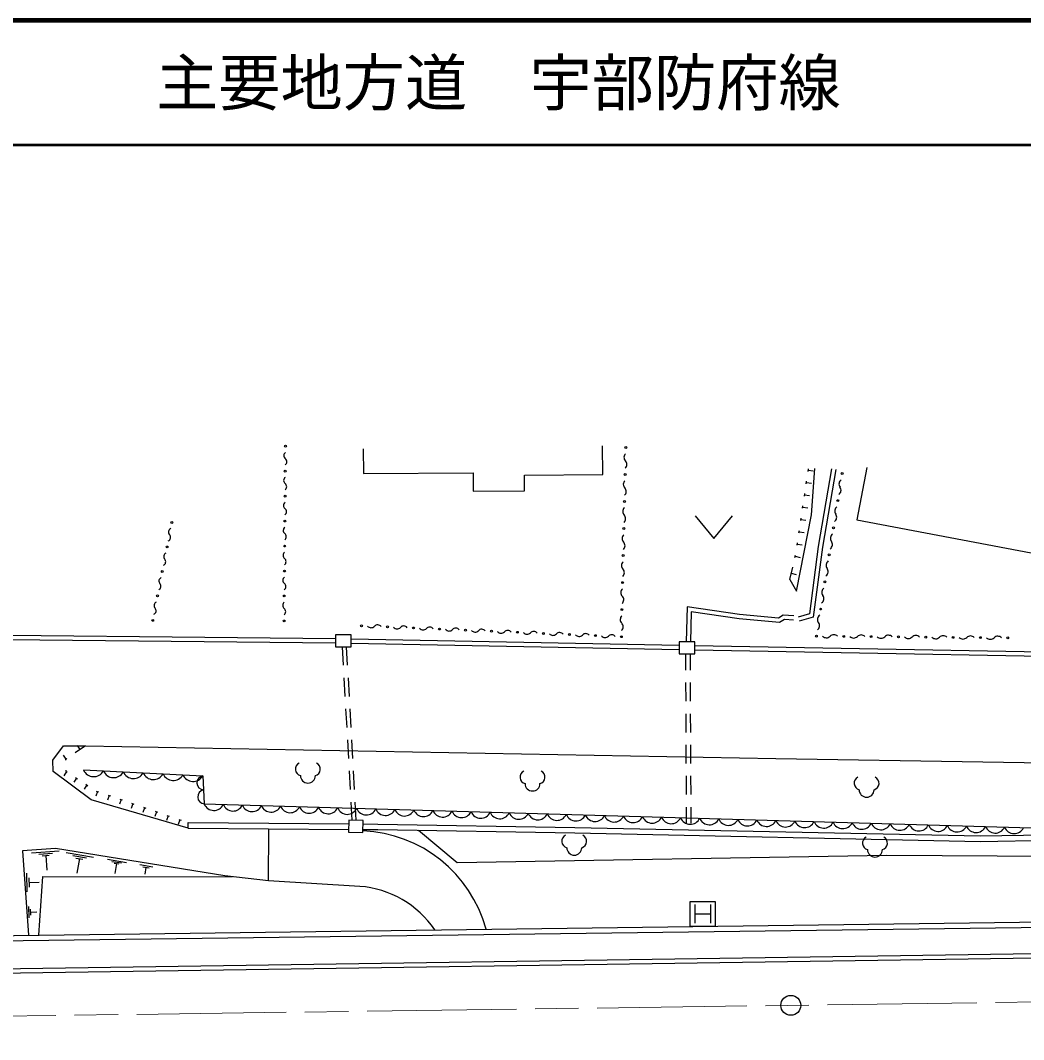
# Model space of a CAD drawing. Units: millimetres, scale not verified. Extents: x 40000 to 680000, y 20000 to 380000.
# Drawn here: x 205836 to 286428, y 298151 to 380000 of the extents above; entities that cross this region are included whole.
import ezdxf
from ezdxf.enums import TextEntityAlignment as Align

# ---------------------------------------------------------------- set-up
doc = ezdxf.new("R2010")
doc.units = ezdxf.units.MM
doc.header["$LTSCALE"] = 1000
doc.linetypes.add('CHAIN', pattern=[18.5, 12, -1.5, 3.5, -1.5])
for name, color, linetype, lineweight in [('M-BGD', 7, 'Continuous', 25), ('M-BMK', 2, 'CHAIN', 13), ('M-BMK-SRVR', 3, 'Continuous', 25), ('M-STR-STR1', 1, 'Continuous', 25), ('M-STR-STRC', 7, 'Continuous', 25), ('M-TTL', 2, 'Continuous', 140), ('M-TTL-LINE', 7, 'Continuous', 50)]:
    doc.layers.add(name, color=color, linetype=linetype, lineweight=lineweight)
doc.layers.add('M-TTL-TXT', color=7, linetype='Continuous')
doc.styles.add('ＭＳ ゴシック', font='')
doc.styles.get('ＭＳ ゴシック').set_extended_font_data('MS Gothic')

msp = doc.modelspace()

# ---------------------------------------------------------------- linework, layer by layer
at = {"layer": 'M-BGD'}
for p, q in [((233377, 345599), (233393, 343602)), ((252628, 343526), (252610, 345831)), ((269115, 343783), (269144, 343981)), ((269129, 343882), (269525, 343823)), ((273828, 344085), (273032, 339905)), ((233393, 343602), (242202, 343671)), ((242202, 343671), (242214, 342198)), ((246328, 343476), (252628, 343526)), ((246338, 342230), (246328, 343476)), ((268968, 342794), (268997, 342992)), ((242214, 342198), (246338, 342230)), ((268983, 342893), (269378, 342834)), ((268821, 341805), (268851, 342003)), ((268836, 341904), (269232, 341845)), ((268675, 340816), (268704, 341013)), ((268689, 340914), (269085, 340856)), ((260037, 340202), (261537, 338402)), ((261537, 338402), (263037, 340202)), ((268528, 339826), (268557, 340024)), ((268543, 339925), (268938, 339867)), ((273032, 339905), (288020, 337053)), ((268381, 338837), (268411, 339035)), ((268396, 338936), (268792, 338877)), ((268235, 337848), (268264, 338046)), ((268249, 337947), (268645, 337888)), ((268059, 336864), (268104, 337059)), ((268082, 336962), (268471, 336871)), ((267650, 335111), (267877, 336085)), ((267764, 335598), (268153, 335507)), ((267650, 335111), (268188, 334152)), ((258758, 329806), (232404, 330320)), ((258758, 329456), (232404, 329970)), ((231797, 328214), (231714, 329680)), ((232125, 328214), (232042, 329680)), ((259263, 329118), (259270, 327823)), ((259629, 329118), (259635, 327823)), ((231937, 325718), (231853, 327215)), ((232265, 325718), (232181, 327215)), ((259274, 326823), (259282, 325323)), ((259640, 326823), (259647, 325323)), ((232077, 323222), (231993, 324719)), ((232405, 323222), (232321, 324719)), ((259286, 324323), (259294, 322823)), ((259652, 324323), (259659, 322823)), ((211062, 321734), (210238, 321168)), ((210650, 321451), (210424, 321781)), ((232217, 320726), (232133, 322223)), ((232545, 320726), (232461, 322223)), ((259298, 321823), (259306, 320323)), ((259664, 321823), (259672, 320323)), ((209516, 320673), (209290, 321003)), ((209578, 320715), (209454, 320630)), ((209454, 320630), (209456, 320581)), ((209536, 319676), (209317, 319342)), ((209479, 319781), (209481, 319712)), ((209481, 319712), (209591, 319640)), ((232357, 318230), (232273, 319727)), ((232685, 318230), (232601, 319727)), ((259310, 319323), (259318, 317823)), ((259676, 319323), (259684, 317823)), ((210344, 319147), (210124, 318812)), ((210260, 319202), (210427, 319092)), ((211180, 318599), (210961, 318264)), ((211096, 318653), (211264, 318544)), ((212030, 318078), (211900, 317700)), ((211935, 318111), (212124, 318046)), ((212976, 317753), (212845, 317375)), ((212881, 317786), (213070, 317720)), ((213921, 317428), (213791, 317049)), ((213827, 317460), (214016, 317395)), ((214867, 317102), (214737, 316724)), ((214772, 317135), (214961, 317070)), ((215812, 316777), (215682, 316399)), ((215718, 316810), (215907, 316745)), ((232495, 315765), (232413, 317231)), ((232823, 315765), (232741, 317231)), ((259322, 316823), (259329, 315528)), ((259688, 316823), (259695, 315528)), ((216758, 316452), (216628, 316074)), ((216663, 316484), (216853, 316419)), ((217704, 316127), (217573, 315748)), ((217609, 316159), (217798, 316094)), ((218649, 315801), (218519, 315423)), ((218555, 315834), (218744, 315769)), ((219304, 315125), (219307, 315575)), ((206742, 313147), (208963, 313309)), ((207308, 313040), (208418, 313120)), ((207597, 312912), (208152, 312952)), ((207874, 312932), (207960, 311748)), ((209523, 313164), (211718, 312798)), ((210047, 312926), (211145, 312743)), ((210297, 312734), (210846, 312643)), ((210572, 312688), (210376, 311517)), ((212823, 312631), (214354, 312375)), ((213189, 312465), (213954, 312337)), ((213363, 312331), (213746, 312267)), ((213554, 312299), (213418, 311482)), ((215432, 312209), (216464, 312037)), ((215667, 312029), (216183, 311943)), ((215925, 311986), (215833, 311435)), ((206388, 310024), (206344, 311510)), ((206575, 310401), (206553, 311144)), ((225779, 310898), (222250, 311299)), ((206564, 310773), (207357, 310797)), ((206551, 307925), (206523, 308845)), ((206667, 308158), (206653, 308618)), ((206660, 308388), (207150, 308403))]:
    msp.add_line(p, q, dxfattribs=at)
for points in [[(231142, 329988), (194160, 330365), (189405, 337232), (188913, 345374)], [(231142, 330338), (194345, 330713), (189748, 337351), (189263, 345395)], [(268188, 334152), (269381, 340306), (269662, 344026)], [(270997, 343983), (269930, 337753), (269215, 332348), (268312, 332088)], [(271342, 343924), (270276, 337701), (269532, 332074), (268409, 331752)], [(267966, 332195), (267120, 332231), (266744, 331997), (263610, 332287), (259393, 332916), (259313, 330103)], [(267951, 331846), (267213, 331877), (266828, 331638), (263568, 331939), (259731, 332511), (259663, 330103)], [(314876, 328209), (301180, 329021), (260020, 329781)], [(314876, 327859), (301166, 328671), (260020, 329431)], [(219304, 315125), (211533, 317417), (208482, 319685), (208455, 320603), (209292, 321737), (211062, 321734)], [(211062, 321734), (266512, 320737), (299786, 320185), (364530, 319193), (376480, 318972)], [(210909, 319807), (220488, 319341), (220609, 317073), (287958, 315126)], [(219304, 315125), (225779, 315089), (232209, 315034)], [(219307, 315575), (225782, 315539), (232218, 315483)], [(233371, 315474), (234562, 315463), (250387, 315198), (282974, 314520), (288122, 314599)], [(233098, 310458), (225779, 310898), (225781, 315019)], [(233361, 315024), (234556, 315013), (250378, 314748), (282973, 314070), (288552, 314156)], [(237811, 314959), (240914, 312365), (275427, 312974), (288738, 312893)], [(222250, 311299), (208666, 313486), (205999, 313299), (206484, 306535)], [(207316, 306546), (207648, 311257), (222854, 311230)], [(67997, 301869), (185861, 303569), (298269, 305234), (339127, 306868), (372673, 308436), (393945, 309231), (419939, 309719)], [(68003, 301509), (185866, 303209), (298279, 304874), (339143, 306508), (372688, 308076), (393955, 308871), (419946, 309359)]]:
    msp.add_lwpolyline(points, dxfattribs=at)
for points in [[(231142, 329680), (232404, 329680), (232404, 330664), (231142, 330664)], [(258758, 329118), (260020, 329118), (260020, 330103), (258758, 330103)], [(232204, 314810), (233356, 314786), (233376, 315747), (232224, 315771)]]:
    msp.add_lwpolyline(points, close=True, dxfattribs=at)
for centre in [(227126, 345809), (254465, 345704), (227111, 343804), (254415, 343533), (271850, 343608), (227096, 341798), (254365, 341362), (271505, 341432), (218008, 339678), (227081, 339793), (254315, 339191), (271159, 339257), (217622, 337713), (227066, 337787), (254265, 337020), (270814, 337081), (217236, 335748), (227051, 335782), (254215, 334850), (270469, 334905), (216850, 333782), (227036, 333777), (254164, 332679), (270124, 332729), (216464, 331817), (227021, 331771), (233233, 331385), (235321, 331297), (237409, 331210), (239497, 331122), (241585, 331034), (243674, 330946), (245762, 330859), (247850, 330771), (249938, 330683), (252026, 330595), (254114, 330508), (254114, 330508), (269779, 330553), (269779, 330553), (271975, 330533), (274171, 330513), (276367, 330493), (278563, 330473), (280759, 330453), (282955, 330433), (285151, 330413)]:
    msp.add_circle(centre, 75, dxfattribs=at)
for centre, radius, start, end in [((227311, 345056), 315, 126.6905, 232.45008), ((226927, 344557), 315, 306.6905, 52.45008), ((254727, 344905), 406, 132.44954, 224.90448), ((254153, 344332), 406, 312.44954, 44.90448), ((227296, 343051), 315, 126.6905, 232.45008), ((254677, 342734), 406, 132.44954, 224.90448), ((272020, 342771), 424, 125.85253, 216.12313), ((226912, 342551), 315, 306.6905, 52.45008), ((254103, 342161), 406, 312.44954, 44.90448), ((271334, 342270), 424, 305.85253, 36.12313), ((227281, 341046), 315, 126.6905, 232.45008), ((226896, 340546), 315, 306.6905, 52.45008), ((254627, 340563), 406, 132.44954, 224.90448), ((271675, 340595), 424, 125.85253, 216.12313), ((254053, 339990), 406, 312.44954, 44.90448), ((270989, 340094), 424, 305.85253, 36.12313), ((218049, 338905), 314, 115.8884, 221.88552), ((227266, 339040), 315, 126.6905, 232.45008), ((217582, 338486), 314, 295.8884, 41.88552), ((226881, 338540), 315, 306.6905, 52.45008), ((254577, 338392), 406, 132.44954, 224.90448), ((254002, 337820), 406, 312.44954, 44.90448), ((270644, 337918), 424, 305.85253, 36.12313), ((271330, 338419), 424, 125.85253, 216.12313), ((217663, 336940), 314, 115.8884, 221.88552), ((227251, 337035), 315, 126.6905, 232.45008), ((217196, 336521), 314, 295.8884, 41.88552), ((226866, 336535), 315, 306.6905, 52.45008), ((254527, 336221), 406, 132.44954, 224.90448), ((270985, 336243), 424, 125.85253, 216.12313), ((253952, 335649), 406, 312.44954, 44.90448), ((270299, 335743), 424, 305.85253, 36.12313), ((216810, 334555), 314, 295.8884, 41.88552), ((217277, 334974), 314, 115.8884, 221.88552), ((227236, 335029), 315, 126.6905, 232.45008), ((226851, 334529), 315, 306.6905, 52.45008), ((254477, 334050), 406, 132.44954, 224.90448), ((270639, 334067), 424, 125.85253, 216.12313), ((216891, 333009), 314, 115.8884, 221.88552), ((227221, 333024), 315, 126.6905, 232.45008), ((253902, 333478), 406, 312.44954, 44.90448), ((269954, 333567), 424, 305.85253, 36.12313), ((216424, 332590), 314, 295.8884, 41.88552), ((226836, 332524), 315, 306.6905, 52.45008), ((254427, 331879), 406, 132.44954, 224.90448), ((253852, 331307), 406, 312.44954, 44.90448), ((269609, 331391), 424, 305.85253, 36.12313), ((270294, 331891), 424, 125.85253, 216.12313), ((234014, 331587), 360, 218.31051, 316.87755), ((234539, 331095), 360, 38.31051, 136.87755), ((236103, 331499), 360, 218.31051, 316.87755), ((236627, 331008), 360, 38.31051, 136.87755), ((238191, 331412), 360, 218.31051, 316.87755), ((238716, 330920), 360, 38.31051, 136.87755), ((240279, 331324), 360, 218.31051, 316.87755), ((240804, 330832), 360, 38.31051, 136.87755), ((242367, 331236), 360, 218.31051, 316.87755), ((242892, 330745), 360, 38.31051, 136.87755), ((244455, 331148), 360, 218.31051, 316.87755), ((244980, 330657), 360, 38.31051, 136.87755), ((246543, 331061), 360, 218.31051, 316.87755), ((247068, 330569), 360, 38.31051, 136.87755), ((248631, 330973), 360, 218.31051, 316.87755), ((249156, 330481), 360, 38.31051, 136.87755), ((251244, 330394), 360, 38.31051, 136.87755), ((250720, 330885), 360, 218.31051, 316.87755), ((252808, 330797), 360, 218.31051, 316.87755), ((253333, 330306), 360, 38.31051, 136.87755), ((270581, 330841), 420, 224.10226, 314.85127), ((271173, 330245), 420, 44.10226, 134.85127), ((272777, 330821), 420, 224.10226, 314.85127), ((273369, 330225), 420, 44.10226, 134.85127), ((274973, 330801), 420, 224.10226, 314.85127), ((275565, 330205), 420, 44.10226, 134.85127), ((277169, 330781), 420, 224.10226, 314.85127), ((277761, 330185), 420, 44.10226, 134.85127), ((279364, 330761), 420, 224.10226, 314.85127), ((279957, 330165), 420, 44.10226, 134.85127), ((281560, 330741), 420, 224.10226, 314.85127), ((282153, 330145), 420, 44.10226, 134.85127), ((283756, 330720), 420, 224.10226, 314.85127), ((284349, 330125), 420, 44.10226, 134.85127), ((228468, 319872), 536, 116.08703, 255.33416), ((229396, 319872), 536, 284.66584, 63.91297), ((211726, 320156), 889, 203.15202, 331.28026), ((213322, 320078), 889, 203.15202, 331.28026), ((214919, 320001), 889, 203.15202, 331.28026), ((216515, 319923), 889, 203.15202, 331.28026), ((218112, 319846), 889, 203.15202, 331.28026), ((219708, 319768), 889, 203.15202, 331.28026), ((220590, 318778), 572, 100.33697, 265.796), ((228932, 319354), 600, 180, 0), ((246511, 319234), 536, 116.08703, 255.33416), ((247440, 319234), 536, 284.66584, 63.91297), ((273349, 318733), 536, 116.08703, 255.33416), ((274277, 318733), 536, 284.66584, 63.91297), ((246976, 318716), 600, 180, 0), ((220651, 317644), 572, 100.33697, 265.796), ((273813, 318215), 600, 180, 0), ((221384, 317387), 836, 202.05254, 334.63676), ((222915, 317343), 836, 202.05254, 334.63676), ((224446, 317298), 836, 202.05254, 334.63676), ((225976, 317254), 836, 202.05254, 334.63676), ((227507, 317210), 836, 202.05254, 334.63676), ((229038, 317166), 836, 202.05254, 334.63676), ((230568, 317121), 836, 202.05254, 334.63676), ((232099, 317077), 836, 202.05254, 334.63676), ((233630, 317033), 836, 202.05254, 334.63676), ((235160, 316989), 836, 202.05254, 334.63676), ((236691, 316944), 836, 202.05254, 334.63676), ((238222, 316900), 836, 202.05254, 334.63676), ((239752, 316856), 836, 202.05254, 334.63676), ((241283, 316812), 836, 202.05254, 334.63676), ((242814, 316767), 836, 202.05254, 334.63676), ((244344, 316723), 836, 202.05254, 334.63676), ((245875, 316679), 836, 202.05254, 334.63676), ((247406, 316635), 836, 202.05254, 334.63676), ((248936, 316591), 836, 202.05254, 334.63676), ((250467, 316546), 836, 202.05254, 334.63676), ((251998, 316502), 836, 202.05254, 334.63676), ((253528, 316458), 836, 202.05254, 334.63676), ((255059, 316414), 836, 202.05254, 334.63676), ((256590, 316369), 836, 202.05254, 334.63676), ((258120, 316325), 836, 202.05254, 334.63676), ((259651, 316281), 836, 202.05254, 334.63676), ((261182, 316237), 836, 202.05254, 334.63676), ((262712, 316192), 836, 202.05254, 334.63676), ((264243, 316148), 836, 202.05254, 334.63676), ((265774, 316104), 836, 202.05254, 334.63676), ((267304, 316060), 836, 202.05254, 334.63676), ((268835, 316015), 836, 202.05254, 334.63676), ((270366, 315971), 836, 202.05254, 334.63676), ((271896, 315927), 836, 202.05254, 334.63676), ((273427, 315883), 836, 202.05254, 334.63676), ((274958, 315839), 836, 202.05254, 334.63676), ((276488, 315794), 836, 202.05254, 334.63676), ((278019, 315750), 836, 202.05254, 334.63676), ((279550, 315706), 836, 202.05254, 334.63676), ((281080, 315662), 836, 202.05254, 334.63676), ((282611, 315617), 836, 202.05254, 334.63676), ((284142, 315573), 836, 202.05254, 334.63676), ((285672, 315529), 836, 202.05254, 334.63676), ((232896, 304208), 10721, 15.20633, 87.52207), ((249863, 314080), 536, 116.08703, 255.33416), ((250791, 314080), 536, 284.66584, 63.91297), ((274022, 313929), 536, 116.08703, 255.33416), ((274951, 313929), 536, 284.66584, 63.91297), ((250327, 313562), 600, 180, 0), ((274487, 313410), 600, 180, 0), ((232468, 302403), 8080, 34.39006, 85.52816)]:
    msp.add_arc(centre, radius, start, end, dxfattribs=at)
at = {"layer": 'M-BMK'}
msp.add_line((467662, 303660), (68050, 298151), dxfattribs=at)
at = {"layer": 'M-BMK-SRVR'}
msp.add_circle((267725, 300904), 800, dxfattribs=at)
at = {"layer": 'M-STR-STR1'}
msp.add_line((298220, 307290), (67964, 304247), dxfattribs=at)
msp.add_lwpolyline([(67957, 304705), (298214, 307747), (298220, 307290)], dxfattribs=at)
at = {"layer": 'M-STR-STRC'}
for p, q in [((259645, 307247), (259645, 309247)), ((259645, 309247), (261645, 309247)), ((260020, 308997), (260020, 307497)), ((261270, 308997), (261270, 307497)), ((261645, 309247), (261645, 307247)), ((260020, 308247), (261270, 308247)), ((261645, 307247), (259645, 307247))]:
    msp.add_line(p, q, dxfattribs=at)
at = {"layer": 'M-TTL'}
msp.add_line((680000, 380000), (40000, 380000), dxfattribs=at)
at = {"layer": 'M-TTL-LINE'}
msp.add_line((40000, 370000), (680000, 370000), dxfattribs=at)

# ---------------------------------------------------------------- texts
at = {"layer": 'M-TTL-TXT', "style": 'ＭＳ ゴシック'}
msp.add_text('主要地方道\u3000宇部防府線', height=3666, dxfattribs=at).set_placement((216734, 375000), align=Align.MIDDLE_LEFT)

doc.saveas('drawing.dxf')
